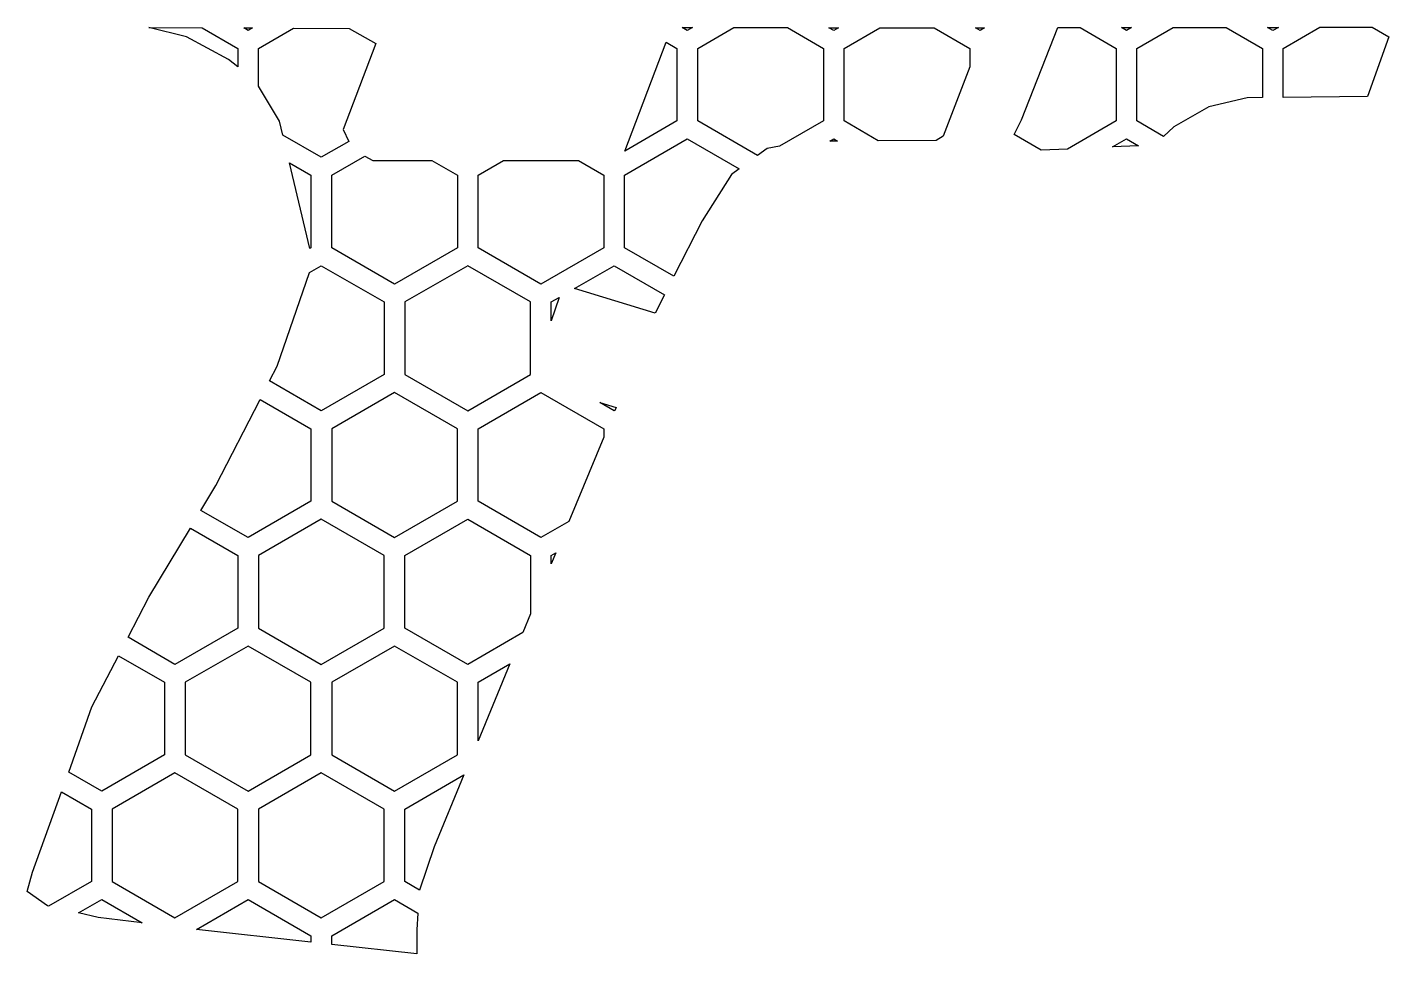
# Model space of a CAD drawing. Header units: millimetres. Extents: x 22.1 to 54.9, y 15.2 to 37.6.
import ezdxf

# ---------------------------------------------------------------- set-up
doc = ezdxf.new("R2010")
doc.units = ezdxf.units.MM

# ---------------------------------------------------------------- blocks, each defined once
blk = doc.blocks.new('HEX')
blk.add_lwpolyline([(1.516, 0.875), (0, 1.75), (-1.516, 0.875), (-1.516, -0.875), (0, -1.75), (1.516, -0.875)], close=True)

msp = doc.modelspace()

# ---------------------------------------------------------------- linework, layer by layer
for points in [[(25.025, 37.574), (26.304, 37.569), (27.166, 37.071), (27.166, 36.624), (26.942, 36.807), (25.933, 37.352), (25.025, 37.574)], [(27.52, 37.565), (27.416, 37.504), (27.31, 37.565), (27.52, 37.565)], [(29.857, 37.556), (30.495, 37.188), (29.706, 35.117), (29.842, 34.828), (29.181, 34.446), (28.251, 34.983), (28.173, 35.313), (27.666, 36.165), (27.666, 37.071), (28.514, 37.561), (29.857, 37.556)], [(38.132, 37.575), (38.009, 37.504), (37.886, 37.576), (38.132, 37.575)], [(40.422, 37.573), (41.29, 37.071), (41.29, 35.321), (40.233, 34.711), (39.936, 34.654), (39.705, 34.486), (38.259, 35.321), (38.259, 37.071), (39.13, 37.574), (40.422, 37.573)], [(41.656, 37.571), (41.54, 37.504), (41.424, 37.572), (41.656, 37.571)], [(43.96, 37.569), (44.821, 37.071), (44.821, 36.627), (44.182, 34.952), (44.011, 34.853), (42.615, 34.845), (41.79, 35.321), (41.79, 37.071), (42.654, 37.57), (43.96, 37.569)], [(45.18, 37.567), (45.071, 37.504), (44.962, 37.568), (45.18, 37.567)], [(47.482, 37.574), (48.352, 37.071), (48.352, 35.321), (47.181, 34.645), (46.544, 34.615), (45.889, 34.994), (46.071, 35.35), (46.945, 37.573), (47.482, 37.574)], [(48.726, 37.576), (48.602, 37.504), (48.48, 37.575), (48.726, 37.576)], [(51.005, 37.579), (51.883, 37.071), (51.883, 35.885), (51.515, 35.881), (50.586, 35.659), (49.745, 35.184), (49.495, 34.951), (48.852, 35.321), (48.852, 37.071), (49.728, 37.577), (51.005, 37.579)], [(52.265, 37.58), (52.133, 37.504), (52.002, 37.58), (52.265, 37.58)], [(54.527, 37.583), (54.928, 37.352), (54.413, 35.914), (52.383, 35.89), (52.383, 37.071), (53.268, 37.582), (54.527, 37.583)], [(37.502, 37.22), (37.759, 37.071), (37.759, 35.321), (36.499, 34.594), (37.502, 37.22)], [(39.074, 34.029), (38.365, 32.914), (37.686, 31.575), (36.494, 32.263), (36.494, 34.013), (38.009, 34.888), (39.262, 34.165), (39.074, 34.029)], [(41.447, 34.834), (41.54, 34.888), (41.628, 34.838), (41.447, 34.834)], [(48.267, 34.695), (48.602, 34.888), (48.888, 34.723), (48.267, 34.695)], [(28.41, 34.314), (28.931, 34.013), (28.931, 32.263), (28.901, 32.246), (28.41, 34.314)], [(30.42, 34.372), (31.843, 34.371), (32.462, 34.013), (32.462, 32.263), (30.947, 31.388), (29.431, 32.263), (29.431, 34.013), (30.227, 34.473), (30.42, 34.372)], [(35.381, 34.367), (35.994, 34.013), (35.994, 32.263), (34.478, 31.388), (32.962, 32.263), (32.962, 34.013), (33.578, 34.369), (35.381, 34.367)], [(28.118, 29.407), (28.895, 31.665), (29.181, 31.83), (30.697, 30.955), (30.697, 29.205), (29.181, 28.33), (27.935, 29.05), (28.118, 29.407)], [(37.235, 30.688), (35.288, 31.278), (36.244, 31.83), (37.459, 31.128), (37.235, 30.688)], [(34.728, 30.501), (34.728, 30.955), (34.917, 31.064), (34.728, 30.501)], [(26.637, 26.525), (27.706, 28.605), (28.931, 27.897), (28.931, 26.147), (27.416, 25.272), (26.279, 25.929), (26.637, 26.525)], [(35.153, 25.662), (34.478, 25.272), (32.962, 26.147), (32.962, 27.897), (34.478, 28.772), (35.994, 27.897), (35.994, 27.693), (35.153, 25.662)], [(36.289, 28.406), (36.262, 28.341), (36.244, 28.33), (35.896, 28.531), (36.289, 28.406)], [(34.043, 22.983), (32.712, 22.214), (31.197, 23.089), (31.197, 24.839), (32.712, 25.714), (34.228, 24.839), (34.228, 23.429), (34.043, 22.983)], [(25.02, 23.831), (26.022, 25.5), (27.166, 24.839), (27.166, 23.089), (25.65, 22.214), (24.519, 22.867), (25.02, 23.831)], [(34.728, 24.636), (34.728, 24.839), (34.838, 24.903), (34.728, 24.636)], [(23.646, 21.19), (24.288, 22.423), (25.4, 21.781), (25.4, 20.031), (23.885, 19.156), (23.088, 19.616), (23.646, 21.19)], [(32.962, 20.372), (32.962, 21.781), (33.729, 22.224), (32.962, 20.372)], [(31.903, 17.814), (31.551, 16.769), (31.197, 16.973), (31.197, 18.723), (32.62, 19.545), (31.903, 17.814)], [(22.577, 16.385), (22.088, 16.737), (22.218, 17.203), (22.918, 19.137), (23.635, 18.723), (23.635, 16.973), (22.605, 16.379), (22.577, 16.385)], [(23.801, 16.111), (23.325, 16.217), (23.885, 16.54), (24.86, 15.977), (23.801, 16.111)], [(26.167, 15.819), (27.416, 16.54), (28.931, 15.665), (28.931, 15.514), (26.167, 15.819)], [(31.489, 15.809), (31.486, 15.232), (29.431, 15.459), (29.431, 15.665), (30.947, 16.54), (31.512, 16.214), (31.489, 15.809)]]:
    msp.add_lwpolyline(points, close=True)

# ---------------------------------------------------------------- block references
for p in [(32.712, 30.08), (30.947, 27.022), (29.181, 23.964), (27.416, 20.906), (30.947, 20.906), (25.65, 17.848), (29.181, 17.848)]:
    msp.add_blockref('HEX', p)

doc.saveas('drawing.dxf')
